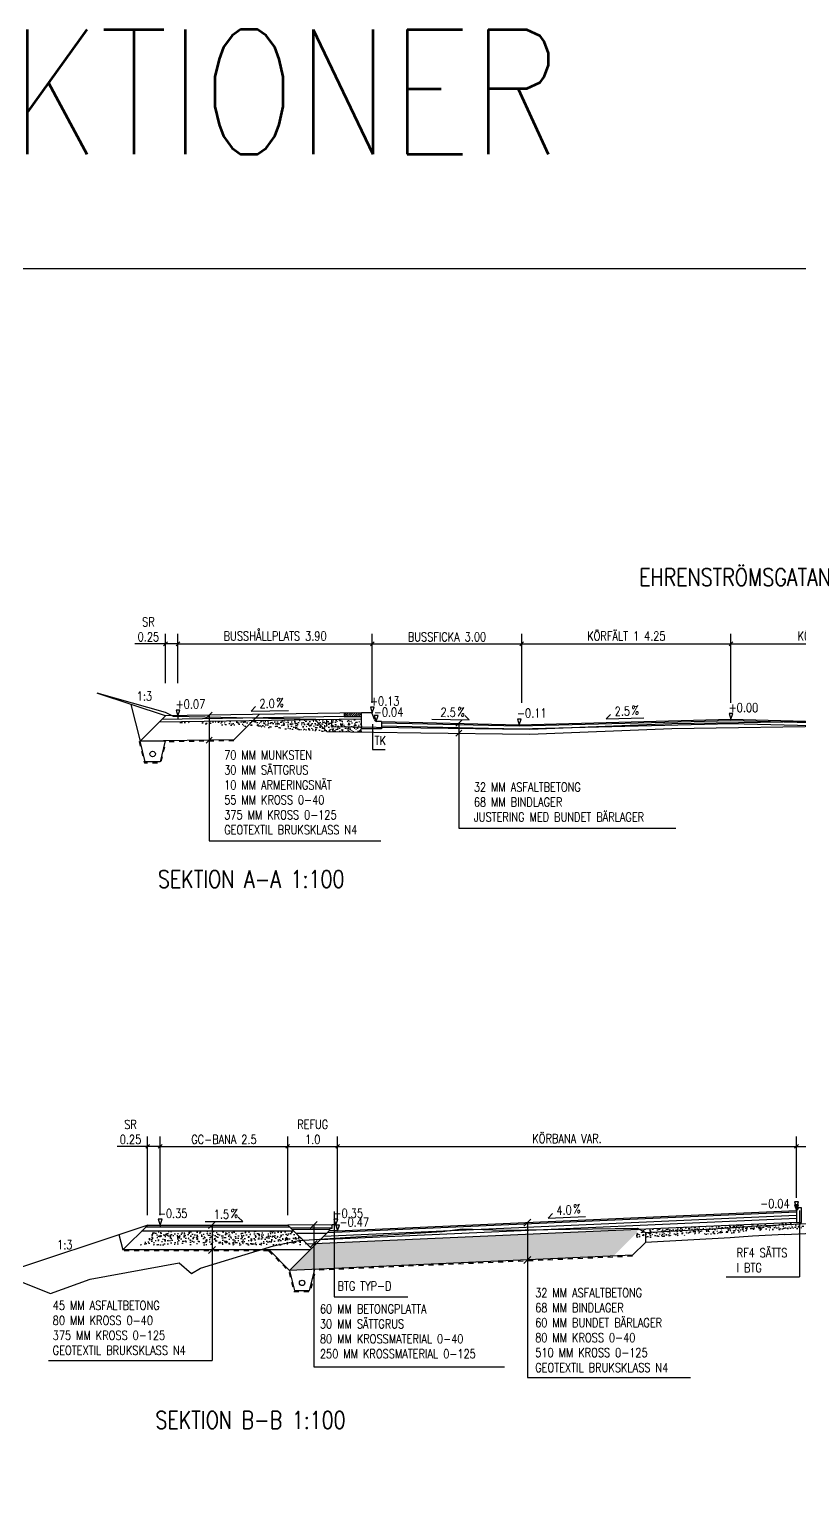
# Model space of a CAD drawing. Header units: metres. Extents: x 148130 to 148867, y 6395392 to 6395652.
# Drawn here: x 148728.9 to 148744.36, y 6395427.56 to 6395457.15 of the extents above; entities that cross this region are included whole.
import ezdxf
from ezdxf.enums import TextEntityAlignment as Align

# ---------------------------------------------------------------- set-up
doc = ezdxf.new("R2010")
doc.units = ezdxf.units.M
doc.linetypes.add('DASHED', pattern=[0.75, 0.5, -0.25])
for name, color, linetype in [('0_M-DETALJ', 3, 'Continuous'), ('DETALJ', 3, 'Continuous'), ('M-DETALJ', 3, 'Continuous'), ('M-FÖRKLARINGAR', 3, 'Continuous'), ('M-GEOTEXTIL', 1, 'DASHED'), ('M-MÅTTSÄTTNING', 1, 'Continuous'), ('M-TEXT', 1, 'Continuous')]:
    doc.layers.add(name, color=color, linetype=linetype)
doc.layers.add('M-RUTA-50', color=7, linetype='Continuous', plot=False)
doc.layers.add('M-RUTA-500', color=7, linetype='Continuous', plot=False)
doc.styles.add('SIMPLEX8', font='simplex.shx', dxfattribs={"width": 0.8})
doc.dimstyles.new('M-200', dxfattribs={"dimtxt": 0.5, "dimasz": 0.3, "dimexe": 0.2, "dimexo": 0.2, "dimgap": 0.2, "dimtad": 1, "dimzin": 0, "dimdsep": 46, "dimtxsty": 'SIMPLEX8', "dimblk1": 'OBLIQUE', "dimblk2": 'OBLIQUE', "dimsah": 1, "dimcen": 0.18, "dimclrd": 256, "dimclre": 256, "dimclrt": 256, "dimadec": 0, "dimazin": 0, "dimtfac": 1, "dimtofl": 0, "dimtmove": 0, "dimatfit": 3, "dimldrblk": 'OBLIQUE', "dimfxl": 1, "dimtolj": 1, "dimtzin": 0, "dimarcsym": 0})
pattern_1 = [(50, (809.82584, -64.3392), (0.182184668996, -0.015939085539), [0.01905, -0.20955]), (355, (809.82584, -64.3392), (-0.035243421425, 0.191056845239), [0.01524, -0.16764058417]), (100.4514447, (809.84102, -64.34053), (0.1469412470904, 0.175117751912), [0.0161900088, -0.1780902446]), (46.1842, (809.82584, -64.2884), (0.271079040892, -0.042042327933), [0.028575, -0.314325]), (96.63555761, (809.84843, -64.2919), (0.237404134052, 0.247426124598), [0.02428502314, -0.26713560816]), (351.18415117, (809.82584, -64.2884), (0.237404134065, 0.247426124586), [0.02285996707, -0.25145973192]), (21, (809.85124, -64.3011), (0.151614391269, -0.102265198187), [0.01905, -0.20955]), (326, (809.85124, -64.3011), (0.0618020283476, 0.1841879661223), [0.01524, -0.16764]), (71.451445, (809.86387, -64.30962), (0.2134164192787, 0.081922768886), [0.0161900088, -0.1780899376]), (37.5, (809.82584, -64.3392), (0.0030886032506, 0.08455503887315), [0, -0.165608, 0, -0.17018, 0, -0.168275]), (7.5, (809.82584, -64.3392), (0.0668196625103, 0.1001805748181), [0, -0.097028, 0, -0.161798, 0, -0.064135]), (327.5, (809.7692, -64.3392), (0.1355905951669, -0.0057287439927), [0, -0.0635, 0, -0.19812, 0, -0.26289]), (317.5, (809.7438, -64.3392), (0.148129181386, 0.0254264910333), [0, -0.08255, 0, -0.131572, 0, -0.18669])]

# ---------------------------------------------------------------- blocks, each defined once
blk = doc.blocks.new('_OBLIQUE')
at = {"color": 0, "linetype": 'ByBlock'}
blk.add_line((-0.5, -0.5), (0.5, 0.5), dxfattribs=at)
blk = doc.blocks.new('*D82')
at = {"layer": 'Defpoints', "color": 0, "transparency": 16777216}
for p in [(148742.98, 6395444.824), (148738.779, 6395443.442), (148742.98, 6395443.442)]:
    blk.add_point(p, dxfattribs=at)
at = {"layer": 'M-TEXT', "lineweight": -2, "transparency": 16777216}
for p, q in [((148738.779, 6395443.642), (148738.779, 6395445.024)), ((148738.779, 6395444.824), (148742.98, 6395444.824)), ((148742.98, 6395443.642), (148742.98, 6395445.024))]:
    blk.add_line(p, q, dxfattribs=at)
at = {"layer": 'M-TEXT', "lineweight": -2, "transparency": 16777216, "xscale": 0.075, "yscale": 0.075, "zscale": 0.075, "rotation": 180}
blk.add_blockref('_OBLIQUE', (148738.779, 6395444.824), dxfattribs=at)
at = {"layer": 'M-TEXT', "lineweight": -2, "transparency": 16777216, "xscale": 0.075, "yscale": 0.075, "zscale": 0.075}
blk.add_blockref('_OBLIQUE', (148742.98, 6395444.824), dxfattribs=at)
at = {"layer": 'M-TEXT', "transparency": 16777216, "insert": (148740.88, 6395444.981), "char_height": 0.18, "attachment_point": 5, "style": 'SIMPLEX8'}
blk.add_mtext('\\A1;KÖRFÄLT 1 4.25', dxfattribs=at)
blk = doc.blocks.new('*D83')
at = {"layer": 'Defpoints', "color": 0, "transparency": 16777216}
for p in [(148735.779, 6395444.824), (148731.879, 6395443.835), (148735.779, 6395443.442)]:
    blk.add_point(p, dxfattribs=at)
at = {"layer": 'M-TEXT', "lineweight": -2, "transparency": 16777216}
for p, q in [((148731.879, 6395444.035), (148731.879, 6395445.024)), ((148731.879, 6395444.824), (148735.779, 6395444.824)), ((148735.779, 6395443.642), (148735.779, 6395445.024))]:
    blk.add_line(p, q, dxfattribs=at)
at = {"layer": 'M-TEXT', "lineweight": -2, "transparency": 16777216, "xscale": 0.075, "yscale": 0.075, "zscale": 0.075, "rotation": 180}
blk.add_blockref('_OBLIQUE', (148731.879, 6395444.824), dxfattribs=at)
at = {"layer": 'M-TEXT', "lineweight": -2, "transparency": 16777216, "xscale": 0.075, "yscale": 0.075, "zscale": 0.075}
blk.add_blockref('_OBLIQUE', (148735.779, 6395444.824), dxfattribs=at)
at = {"layer": 'M-TEXT', "transparency": 16777216, "insert": (148733.829, 6395444.981), "char_height": 0.18, "attachment_point": 5, "style": 'SIMPLEX8'}
blk.add_mtext('\\A1;BUSSHÅLLPLATS 3.90', dxfattribs=at)
blk = doc.blocks.new('*D87')
at = {"layer": 'Defpoints', "color": 0, "transparency": 16777216}
for p in [(148738.779, 6395444.824), (148735.779, 6395443.442), (148738.779, 6395443.442)]:
    blk.add_point(p, dxfattribs=at)
at = {"layer": 'M-TEXT', "lineweight": -2, "transparency": 16777216}
for p, q in [((148735.779, 6395443.642), (148735.779, 6395445.024)), ((148735.779, 6395444.824), (148738.779, 6395444.824)), ((148738.779, 6395443.642), (148738.779, 6395445.024))]:
    blk.add_line(p, q, dxfattribs=at)
at = {"layer": 'M-TEXT', "lineweight": -2, "transparency": 16777216, "xscale": 0.075, "yscale": 0.075, "zscale": 0.075, "rotation": 180}
blk.add_blockref('_OBLIQUE', (148735.779, 6395444.824), dxfattribs=at)
at = {"layer": 'M-TEXT', "lineweight": -2, "transparency": 16777216, "xscale": 0.075, "yscale": 0.075, "zscale": 0.075}
blk.add_blockref('_OBLIQUE', (148738.779, 6395444.824), dxfattribs=at)
at = {"layer": 'M-TEXT', "transparency": 16777216, "insert": (148737.279, 6395444.964), "char_height": 0.18, "attachment_point": 5, "style": 'SIMPLEX8'}
blk.add_mtext('\\A1;BUSSFICKA 3.00', dxfattribs=at)
blk = doc.blocks.new('TK-S')
at = {"layer": '0_M-DETALJ', "color": 0}
for p, q in [((0.159, -0.398), (0.159, -0.078)), ((0.359, -0.078), (0.159, -0.078)), ((0.415, -0.213), (0.373, -0.088)), ((0.559, -0.248), (0.462, -0.248)), ((0.559, -0.248), (0.559, -0.397)), ((0.374, -0.398), (0.159, -0.398)), ((0.559, -0.397), (0.374, -0.397))]:
    blk.add_line(p, q, dxfattribs=at)
for centre, radius, start, end in [((0.359, -0.093), 0.015, 18.4349, 90), ((0.462, -0.198), 0.05, 198.4349, 270)]:
    blk.add_arc(centre, radius, start, end, dxfattribs=at)
blk = doc.blocks.new('*D88')
at = {"layer": 'Defpoints', "color": 0, "transparency": 16777216}
for p in [(148744.295, 6395434.74), (148744.295, 6395433.511), (148735.083, 6395433.071)]:
    blk.add_point(p, dxfattribs=at)
at = {"layer": 'M-TEXT', "lineweight": -2, "transparency": 16777216}
for p, q in [((148735.083, 6395433.271), (148735.083, 6395434.94)), ((148735.083, 6395434.74), (148744.295, 6395434.74)), ((148744.295, 6395433.711), (148744.295, 6395434.94))]:
    blk.add_line(p, q, dxfattribs=at)
at = {"layer": 'M-TEXT', "lineweight": -2, "transparency": 16777216, "xscale": 0.075, "yscale": 0.075, "zscale": 0.075, "rotation": 180}
blk.add_blockref('_OBLIQUE', (148735.083, 6395434.74), dxfattribs=at)
at = {"layer": 'M-TEXT', "lineweight": -2, "transparency": 16777216, "xscale": 0.075, "yscale": 0.075, "zscale": 0.075}
blk.add_blockref('_OBLIQUE', (148744.295, 6395434.74), dxfattribs=at)
at = {"layer": 'M-TEXT', "transparency": 16777216, "insert": (148739.689, 6395434.897), "char_height": 0.18, "attachment_point": 5, "style": 'SIMPLEX8'}
blk.add_mtext('\\A1;KÖRBANA VAR.', dxfattribs=at)
blk = doc.blocks.new('*D91')
at = {"layer": 'Defpoints', "color": 0, "transparency": 16777216}
for p in [(148747.978, 6395434.74), (148747.978, 6395433.835), (148744.295, 6395433.511)]:
    blk.add_point(p, dxfattribs=at)
at = {"layer": 'M-TEXT', "lineweight": -2, "transparency": 16777216}
for p, q in [((148744.295, 6395433.711), (148744.295, 6395434.94)), ((148744.295, 6395434.74), (148747.978, 6395434.74)), ((148747.978, 6395434.035), (148747.978, 6395434.94))]:
    blk.add_line(p, q, dxfattribs=at)
at = {"layer": 'M-TEXT', "lineweight": -2, "transparency": 16777216, "xscale": 0.075, "yscale": 0.075, "zscale": 0.075, "rotation": 180}
blk.add_blockref('_OBLIQUE', (148744.295, 6395434.74), dxfattribs=at)
at = {"layer": 'M-TEXT', "lineweight": -2, "transparency": 16777216, "xscale": 0.075, "yscale": 0.075, "zscale": 0.075}
blk.add_blockref('_OBLIQUE', (148747.978, 6395434.74), dxfattribs=at)
at = {"layer": 'M-TEXT', "transparency": 16777216, "insert": (148746.136, 6395434.88), "char_height": 0.18, "attachment_point": 5, "style": 'SIMPLEX8'}
blk.add_mtext('\\A1;STOR GATSTEN 4.00', dxfattribs=at)
blk = doc.blocks.new('*D94')
at = {"layer": 'Defpoints', "color": 0, "transparency": 16777216}
for p in [(148734.083, 6395434.74), (148731.521, 6395433.162), (148734.083, 6395433.163)]:
    blk.add_point(p, dxfattribs=at)
at = {"layer": 'M-TEXT', "lineweight": -2, "transparency": 16777216}
for p, q in [((148731.521, 6395433.362), (148731.521, 6395434.94)), ((148731.521, 6395434.74), (148734.083, 6395434.74)), ((148734.083, 6395433.363), (148734.083, 6395434.94))]:
    blk.add_line(p, q, dxfattribs=at)
at = {"layer": 'M-TEXT', "lineweight": -2, "transparency": 16777216, "xscale": 0.075, "yscale": 0.075, "zscale": 0.075, "rotation": 180}
blk.add_blockref('_OBLIQUE', (148731.521, 6395434.74), dxfattribs=at)
at = {"layer": 'M-TEXT', "lineweight": -2, "transparency": 16777216, "xscale": 0.075, "yscale": 0.075, "zscale": 0.075}
blk.add_blockref('_OBLIQUE', (148734.083, 6395434.74), dxfattribs=at)
at = {"layer": 'M-TEXT', "transparency": 16777216, "insert": (148732.802, 6395434.88), "char_height": 0.18, "attachment_point": 5, "style": 'SIMPLEX8'}
blk.add_mtext('\\A1;GC-BANA 2.5', dxfattribs=at)
blk = doc.blocks.new('KS-B')
at = {"layer": 'DETALJ', "color": 0}
for p, q in [((-20.181, 14.734), (-20.153, 14.815)), ((-20.144, 14.822), (-20.076, 14.822)), ((-20.066, 14.812), (-20.066, 14.752)), ((-20.181, 14.702), (-20.181, 14.731)), ((-20.181, 14.702), (-20.011, 14.702)), ((-20.066, 14.752), (-20.018, 14.736)), ((-20.011, 14.727), (-20.011, 14.702))]:
    blk.add_line(p, q, dxfattribs=at)
for centre, start, end in [((-20.144, 14.812), 90, 161.5651), ((-20.076, 14.812), 0, 90), ((-20.171, 14.731), 161.5651, 180), ((-20.021, 14.727), 360, 71.5651)]:
    blk.add_arc(centre, 0.01, start, end, dxfattribs=at)
blk = doc.blocks.new('*D96')
at = {"layer": 'Defpoints', "color": 0, "transparency": 16777216}
for p in [(148747.23, 6395444.824), (148742.98, 6395443.442), (148747.23, 6395443.442)]:
    blk.add_point(p, dxfattribs=at)
at = {"layer": 'M-TEXT', "lineweight": -2, "transparency": 16777216}
for p, q in [((148742.98, 6395443.642), (148742.98, 6395445.024)), ((148742.98, 6395444.824), (148747.23, 6395444.824)), ((148747.23, 6395443.642), (148747.23, 6395445.024))]:
    blk.add_line(p, q, dxfattribs=at)
at = {"layer": 'M-TEXT', "lineweight": -2, "transparency": 16777216, "xscale": 0.075, "yscale": 0.075, "zscale": 0.075, "rotation": 180}
blk.add_blockref('_OBLIQUE', (148742.98, 6395444.824), dxfattribs=at)
at = {"layer": 'M-TEXT', "lineweight": -2, "transparency": 16777216, "xscale": 0.075, "yscale": 0.075, "zscale": 0.075}
blk.add_blockref('_OBLIQUE', (148747.23, 6395444.824), dxfattribs=at)
at = {"layer": 'M-TEXT', "transparency": 16777216, "insert": (148745.105, 6395444.981), "char_height": 0.18, "attachment_point": 5, "style": 'SIMPLEX8'}
blk.add_mtext('\\A1;KÖRFÄLT 2 4.25', dxfattribs=at)
blk = doc.blocks.new('*U18')
at = {"layer": 'M-DETALJ', "color": 1}
for q in [(-0.199, 0.11), (0.261, 0.05)]:
    blk.add_line((-0.261, 0.05), q, dxfattribs=at)
at = {"layer": 'M-DETALJ', "color": 1, "style": 'SIMPLEX8', "width": 0.8}
blk.add_text('%', height=0.125, dxfattribs=at).set_placement((0.094, 0.098))
blk.add_attdef('LUT', text='', height=0.125, dxfattribs=at).set_placement((-0.035, 0.05), align=Align.BOTTOM_CENTER)
blk = doc.blocks.new('*U19')
at = {"layer": 'M-DETALJ', "color": 1}
for p, q in [((-0.261, 0.05), (0.261, 0.05)), ((0.261, 0.05), (0.199, 0.11))]:
    blk.add_line(p, q, dxfattribs=at)
at = {"layer": 'M-DETALJ', "color": 1, "style": 'SIMPLEX8', "width": 0.8}
blk.add_text('%', height=0.125, dxfattribs=at).set_placement((0.094, 0.098))
blk.add_attdef('LUT', text='', height=0.125, dxfattribs=at).set_placement((-0.035, 0.05), align=Align.BOTTOM_CENTER)
blk = doc.blocks.new('*D97')
at = {"layer": 'Defpoints', "color": 0, "transparency": 16777216}
for p in [(148735.083, 6395434.741), (148734.083, 6395433.163), (148735.083, 6395433.044)]:
    blk.add_point(p, dxfattribs=at)
at = {"layer": 'M-TEXT', "lineweight": -2, "transparency": 16777216}
for p, q in [((148734.083, 6395433.363), (148734.083, 6395434.941)), ((148734.083, 6395434.741), (148735.083, 6395434.741)), ((148735.083, 6395433.244), (148735.083, 6395434.941))]:
    blk.add_line(p, q, dxfattribs=at)
at = {"layer": 'M-TEXT', "lineweight": -2, "transparency": 16777216, "xscale": 0.075, "yscale": 0.075, "zscale": 0.075, "rotation": 180}
blk.add_blockref('_OBLIQUE', (148734.083, 6395434.741), dxfattribs=at)
at = {"layer": 'M-TEXT', "lineweight": -2, "transparency": 16777216, "xscale": 0.075, "yscale": 0.075, "zscale": 0.075}
blk.add_blockref('_OBLIQUE', (148735.083, 6395434.741), dxfattribs=at)
at = {"layer": 'M-TEXT', "transparency": 16777216, "insert": (148734.583, 6395435.031), "char_height": 0.18, "attachment_point": 5, "style": 'SIMPLEX8'}
blk.add_mtext('\\A1;REFUG\\P1.0', dxfattribs=at)
blk = doc.blocks.new('*D101')
at = {"layer": 'Defpoints', "color": 0, "transparency": 16777216}
for p in [(148731.629, 6395444.824), (148731.629, 6395443.836), (148731.879, 6395443.835)]:
    blk.add_point(p, dxfattribs=at)
at = {"layer": 'M-TEXT', "lineweight": -2, "transparency": 16777216}
for p, q in [((148731.629, 6395444.824), (148731.016, 6395444.824)), ((148731.629, 6395444.036), (148731.629, 6395445.024)), ((148731.879, 6395444.824), (148731.629, 6395444.824)), ((148731.879, 6395444.035), (148731.879, 6395445.024))]:
    blk.add_line(p, q, dxfattribs=at)
at = {"layer": 'M-TEXT', "lineweight": -2, "transparency": 16777216, "xscale": 0.075, "yscale": 0.075, "zscale": 0.075, "rotation": 180}
blk.add_blockref('_OBLIQUE', (148731.629, 6395444.824), dxfattribs=at)
at = {"layer": 'M-TEXT', "lineweight": -2, "transparency": 16777216, "xscale": 0.075, "yscale": 0.075, "zscale": 0.075}
blk.add_blockref('_OBLIQUE', (148731.879, 6395444.824), dxfattribs=at)
at = {"layer": 'M-TEXT', "transparency": 16777216, "insert": (148731.285, 6395445.114), "char_height": 0.18, "attachment_point": 5, "style": 'SIMPLEX8'}
blk.add_mtext('\\A1;SR\\P0.25', dxfattribs=at)
blk = doc.blocks.new('*D120')
at = {"layer": 'Defpoints', "color": 0, "transparency": 16777216}
for p in [(148731.27, 6395434.74), (148731.27, 6395433.162), (148731.521, 6395433.162)]:
    blk.add_point(p, dxfattribs=at)
at = {"layer": 'M-TEXT', "lineweight": -2, "transparency": 16777216}
for p, q in [((148731.27, 6395434.74), (148730.657, 6395434.74)), ((148731.27, 6395433.362), (148731.27, 6395434.94)), ((148731.521, 6395434.74), (148731.27, 6395434.74)), ((148731.521, 6395433.362), (148731.521, 6395434.94))]:
    blk.add_line(p, q, dxfattribs=at)
at = {"layer": 'M-TEXT', "lineweight": -2, "transparency": 16777216, "xscale": 0.075, "yscale": 0.075, "zscale": 0.075, "rotation": 180}
blk.add_blockref('_OBLIQUE', (148731.27, 6395434.74), dxfattribs=at)
at = {"layer": 'M-TEXT', "lineweight": -2, "transparency": 16777216, "xscale": 0.075, "yscale": 0.075, "zscale": 0.075}
blk.add_blockref('_OBLIQUE', (148731.521, 6395434.74), dxfattribs=at)
at = {"layer": 'M-TEXT', "transparency": 16777216, "insert": (148730.926, 6395435.03), "char_height": 0.18, "attachment_point": 5, "style": 'SIMPLEX8'}
blk.add_mtext('\\A1;SR\\P0.25', dxfattribs=at)

msp = doc.modelspace()

# ---------------------------------------------------------------- hatches: boundary and pattern name
at = {"layer": 'M-DETALJ'}
h = msp.add_hatch(dxfattribs=at)
h.set_pattern_fill('AR-CONC', color=13, scale=0.001)
h.set_pattern_definition([(50, (804.37255, -62.53991), (0.182184668996, -0.015939085539), [0.01905, -0.20955]), (355, (804.37255, -62.5399), (-0.035243421425, 0.191056845239), [0.01524, -0.16764058417]), (100.4514447, (804.38773, -62.54124), (0.1469412470904, 0.175117751912), [0.0161900088, -0.1780902446]), (46.1842, (804.37255, -62.4891), (0.271079040892, -0.042042327933), [0.028575, -0.314325]), (96.63555761, (804.39514, -62.4926), (0.237404134052, 0.247426124598), [0.02428502314, -0.26713560816]), (351.18415117, (804.37255, -62.4891), (0.237404134065, 0.247426124586), [0.02285996707, -0.25145973192]), (21, (804.39795, -62.50181), (0.151614391269, -0.102265198187), [0.01905, -0.20955]), (326, (804.39795, -62.5018), (0.0618020283476, 0.1841879661223), [0.01524, -0.16764]), (71.451445, (804.41059, -62.51033), (0.2134164192787, 0.081922768886), [0.0161900088, -0.1780899376]), (37.5, (804.37255, -62.53991), (0.0030886032506, 0.08455503887315), [0, -0.165608, 0, -0.17018, 0, -0.168275]), (7.5, (804.37255, -62.53991), (0.0668196625103, 0.1001805748181), [0, -0.097028, 0, -0.161798, 0, -0.064135]), (327.5, (804.31591, -62.53991), (0.1355905951669, -0.0057287439927), [0, -0.0635, 0, -0.19812, 0, -0.26289]), (317.5, (804.29051, -62.53991), (0.148129181386, 0.0254264910333), [0, -0.08255, 0, -0.131572, 0, -0.18669])])
h.paths.add_polyline_path([(148731.752, 6395443.255), (148735.565, 6395443.315), (148735.565, 6395443.157), (148735.565, 6395443.057), (148734.867, 6395443.068)])
h = msp.add_hatch(dxfattribs=at)
h.set_pattern_fill('ANSI31', color=13, scale=0.01)
h.set_pattern_definition([(45, (804.372552, -62.539908), (-0.02245064030267, 0.02245064030267), [])])
h.paths.add_polyline_path([(148735.565, 6395443.44), (148735.215, 6395443.434), (148735.215, 6395443.364), (148735.565, 6395443.364)])
h = msp.add_hatch(dxfattribs=at)
h.set_pattern_fill('AR-CONC', color=13, scale=0.001)
h.set_pattern_definition([(50, (148744.33532, 6395433.51121), (0.1821847, -0.0159391), [0.01905, -0.20955]), (355, (148744.33532, 6395433.51121), (-0.0352434, 0.1910568), [0.01524, -0.1676406]), (100.4514, (148744.3505, 6395433.50988), (0.1469412, 0.1751178), [0.01619, -0.1780902]), (46.1842, (148744.33532, 6395433.56201), (0.271079, -0.0420423), [0.028575, -0.314325]), (96.6356, (148744.3579, 6395433.5585), (0.237404, 0.247426), [0.024285, -0.2671356]), (351.1842, (148744.33532, 6395433.562), (0.237404, 0.247426), [0.02286, -0.25146]), (21, (148744.36072, 6395433.54931), (0.1516144, -0.1022652), [0.01905, -0.20955]), (326, (148744.36072, 6395433.54931), (0.061802, 0.184188), [0.01524, -0.16764]), (71.4514, (148744.37336, 6395433.54079), (0.2134164, 0.0819228), [0.01619, -0.17809]), (37.5, (148744.33532, 6395433.51121), (0.0030886, 0.08455504), [0, -0.165608, 0, -0.17018, 0, -0.168275]), (7.5, (148744.33532, 6395433.51121), (0.06681966, 0.1001806), [0, -0.097028, 0, -0.161798, 0, -0.064135]), (327.5, (148744.27868, 6395433.51121), (0.1355906, -0.00572874), [0, -0.0635, 0, -0.19812, 0, -0.26289]), (317.5, (148744.25328, 6395433.51121), (0.1481292, 0.0254265), [0, -0.08255, 0, -0.131572, 0, -0.18669])])
h.paths.add_polyline_path([(148732.022, 6395433.037), (148731.396, 6395433.037), (148731.12, 6395432.762), (148732.022, 6395432.762)])
h.paths.add_polyline_path([(148734.207, 6395433.039), (148732.022, 6395433.037), (148732.022, 6395432.762), (148733.889, 6395432.763), (148734.141, 6395432.821), (148734.303, 6395432.849), (148734.391, 6395432.855)])
h.paths.add_polyline_path([(148734.391, 6395432.855), (148734.303, 6395432.849), (148734.141, 6395432.821), (148733.889, 6395432.763), (148734.482, 6395432.764)])
h = msp.add_hatch(dxfattribs=at)
h.set_pattern_fill('AR-CONC', color=13, scale=0.001)
h.set_pattern_definition(pattern_1)
h.paths.add_polyline_path([(148740.617, 6395432.538), (148741.092, 6395433.013), (148741.092, 6395433.045), (148741.147, 6395433.063), (148741.147, 6395433.072), (148734.653, 6395432.785), (148734.119, 6395432.251)])
h = msp.add_hatch(dxfattribs=at)
h.set_pattern_fill('AR-CONC', color=13, scale=0.001)
h.set_pattern_definition(pattern_1)
h.paths.add_polyline_path([(148743.409, 6395433.042), (148744.512, 6395433.095), (148744.395, 6395433.212), (148744.295, 6395433.211), (148741.151, 6395433.072), (148740.976, 6395432.897), (148742.961, 6395433.005)])

# ---------------------------------------------------------------- linework, layer by layer
msp.add_line((148731.879, 6395443.382), (148731.879, 6395443.382))
at = {"layer": 'M-DETALJ', "color": 4, "linetype": 'Continuous', "lineweight": -3}
for p, q in [((148730.253, 6395443.839), (148731.624, 6395443.451)), ((148731.624, 6395443.451), (148731.779, 6395443.371)), ((148731.779, 6395443.371), (148734.967, 6395443.309)), ((148734.867, 6395443.166), (148734.867, 6395443.309)), ((148734.967, 6395443.166), (148734.967, 6395443.309))]:
    msp.add_line(p, q, dxfattribs=at)
at = {"layer": 'M-DETALJ'}
for p, q in [((148731.625, 6395443.378), (148730.269, 6395443.83)), ((148731.271, 6395433.162), (148727.485, 6395431.9)), ((148734.978, 6395433.164), (148734.083, 6395433.163))]:
    msp.add_line(p, q, dxfattribs=at)
at = {"layer": 'M-DETALJ', "color": 1}
for p, q in [((148730.932, 6395443.609), (148731.117, 6395442.87)), ((148735.565, 6395443.315), (148731.498, 6395443.251)), ((148735.215, 6395443.364), (148731.554, 6395443.307)), ((148731.879, 6395443.382), (148731.879, 6395443.312)), ((148732.447, 6395443.332), (148732.566, 6395443.451)), ((148733.509, 6395443.408), (148733.001, 6395442.9)), ((148735.215, 6395443.434), (148735.215, 6395443.364)), ((148735.215, 6395443.364), (148735.565, 6395443.364)), ((148737.459, 6395443.171), (148737.578, 6395443.29)), ((148735.565, 6395443.12), (148735.503, 6395443.058)), ((148737.459, 6395442.97), (148737.578, 6395443.089)), ((148733.001, 6395442.9), (148731.117, 6395442.87)), ((148732.447, 6395442.832), (148732.566, 6395442.951)), ((148732.492, 6395433.094), (148732.633, 6395433.235)), ((148734.533, 6395433.093), (148734.675, 6395433.234)), ((148744.295, 6395433.291), (148734.737, 6395432.868)), ((148744.295, 6395433.351), (148734.8, 6395432.931)), ((148744.295, 6395433.419), (148734.871, 6395433.003)), ((148738.824, 6395433.142), (148738.965, 6395433.283)), ((148744.353, 6395433.456), (148744.353, 6395432.124)), ((148730.693, 6395432.97), (148730.77, 6395432.662)), ((148731.271, 6395433.162), (148730.77, 6395432.662)), ((148734.207, 6395433.039), (148731.145, 6395433.037)), ((148734.128, 6395433.118), (148731.225, 6395433.117)), ((148731.521, 6395433.162), (148731.521, 6395433.117)), ((148732.562, 6395433.163), (148732.562, 6395430.442)), ((148734.083, 6395433.163), (148734.557, 6395432.689)), ((148734.913, 6395433.044), (148734.119, 6395432.251)), ((148734.968, 6395433.104), (148734.143, 6395433.103)), ((148734.913, 6395433.074), (148734.172, 6395433.074)), ((148734.862, 6395432.994), (148734.252, 6395432.994)), ((148744.295, 6395433.211), (148734.469, 6395432.777)), ((148734.604, 6395433.164), (148734.604, 6395430.32)), ((148741.262, 6395433.013), (148741.262, 6395432.813)), ((148734.532, 6395432.664), (148730.77, 6395432.662)), ((148732.492, 6395432.594), (148732.633, 6395432.735)), ((148734.119, 6395432.251), (148733.707, 6395432.663)), ((148734.533, 6395432.712), (148734.675, 6395432.853)), ((148741.262, 6395432.813), (148741.004, 6395432.555)), ((148741.004, 6395432.555), (148734.119, 6395432.251)), ((148738.824, 6395432.391), (148738.965, 6395432.532)), ((148742.886, 6395432.124), (148744.353, 6395432.124)), ((148729.279, 6395430.442), (148732.562, 6395430.442)), ((148734.604, 6395430.32), (148738.432, 6395430.32))]:
    msp.add_line(p, q, dxfattribs=at)
at = {"layer": 'M-DETALJ', "color": 1, "flags": 128}
for points in [[(148731.625, 6395443.378), (148731.117, 6395442.87)], [(148732.507, 6395443.392), (148732.507, 6395440.87), (148735.95, 6395440.87)], [(148734.634, 6395443.3), (148734.867, 6395443.068), (148736.752, 6395443.039), (148738.943, 6395443.013), (148741.793, 6395443.124), (148745.361, 6395443.179), (148748.825, 6395443.185), (148748.95, 6395443.188)], [(148749.026, 6395443.214), (148747.23, 6395443.17), (148742.98, 6395443.28), (148738.73, 6395443.17), (148735.964, 6395443.235)], [(148735.781, 6395443.212), (148735.781, 6395442.704), (148736.035, 6395442.704)], [(148744.85, 6395443.171), (148742.98, 6395443.22), (148738.73, 6395443.11), (148735.963, 6395443.175)], [(148737.519, 6395443.23), (148737.519, 6395441.126), (148741.876, 6395441.126)], [(148744.056, 6395432.973), (148747.021, 6395433.116), (148748.569, 6395433.192), (148748.706, 6395433.193), (148748.931, 6395433.203), (148751.458, 6395433.292), (148753.942, 6395433.379), (148755.506, 6395433.421), (148755.605, 6395433.428), (148759.085, 6395433.522)], [(148744.295, 6395433.211), (148744.395, 6395433.212), (148744.395, 6395433.511), (148744.335, 6395433.511), (148744.295, 6395433.451), (148744.295, 6395433.212)], [(148735.016, 6395433.432), (148735.016, 6395431.719), (148736.492, 6395431.719)], [(148738.894, 6395433.212), (148738.894, 6395430.1), (148742.169, 6395430.1)], [(148744.056, 6395432.973), (148743.415, 6395432.942), (148742.967, 6395432.906), (148741.262, 6395432.813)], [(148734.119, 6395432.251), (148734.22, 6395431.846), (148734.52, 6395431.846), (148734.627, 6395432.273)]]:
    msp.add_lwpolyline(points, dxfattribs=at)
at = {"layer": 'M-DETALJ', "flags": 128}
for points in [[(148735.565, 6395443.44), (148731.625, 6395443.378)], [(148735.965, 6395443.267), (148738.73, 6395443.202), (148742.98, 6395443.312), (148747.23, 6395443.202), (148749.025, 6395443.246)], [(148735.083, 6395433.044), (148744.295, 6395433.451)], [(148731.27, 6395433.162), (148734.083, 6395433.163)]]:
    msp.add_lwpolyline(points, dxfattribs=at)
at = {"layer": 'M-DETALJ', "color": 4, "linetype": 'Continuous', "lineweight": -3, "flags": 128}
msp.add_lwpolyline([(148734.967, 6395443.166), (148736.754, 6395443.139), (148738.941, 6395443.113), (148741.79, 6395443.224), (148745.36, 6395443.279), (148748.824, 6395443.285), (148748.948, 6395443.288)], dxfattribs=at)
at = {"layer": 'M-DETALJ', "color": 1, "flags": 128}
msp.add_lwpolyline([(148731.624, 6395442.878), (148731.52, 6395442.46), (148731.22, 6395442.46), (148731.117, 6395442.87)], close=True, dxfattribs=at)
at = {"layer": 'M-DETALJ', "color": 4, "flags": 128}
msp.add_lwpolyline([(148728.734, 6395432.023), (148729.317, 6395431.79), (148730.118, 6395432.079), (148731.901, 6395432.405), (148732.153, 6395432.189), (148732.334, 6395432.296), (148733.798, 6395432.742), (148734.141, 6395432.821), (148734.303, 6395432.849), (148735.236, 6395432.914), (148737.181, 6395433.035), (148737.593, 6395433.088), (148738.397, 6395433.059), (148741.106, 6395433.099), (148741.196, 6395433.049), (148741.262, 6395433.013), (148742.954, 6395433.105), (148743.402, 6395433.141), (148747.012, 6395433.316)], dxfattribs=at)
at = {"layer": 'M-DETALJ', "color": 1}
for centre in [(148731.37, 6395442.615), (148734.37, 6395432.001)]:
    msp.add_circle(centre, 0.055, dxfattribs=at)
at = {"layer": 'M-GEOTEXTIL', "ltscale": 0.1}
for p, q in [((148731.122, 6395442.85), (148731.117, 6395442.85)), ((148733.001, 6395442.88), (148731.64, 6395442.858)), ((148733.698, 6395432.643), (148730.77, 6395432.642)), ((148741.005, 6395432.535), (148734.643, 6395432.254))]:
    msp.add_line(p, q, dxfattribs=at)
at = {"layer": 'M-GEOTEXTIL', "ltscale": 0.1, "flags": 128}
for points in [[(148731.098, 6395442.865), (148731.204, 6395442.44), (148731.535, 6395442.44), (148731.64, 6395442.858)], [(148733.698, 6395432.643), (148734.1, 6395432.246), (148734.205, 6395431.826), (148734.536, 6395431.826), (148734.643, 6395432.254)]]:
    msp.add_lwpolyline(points, dxfattribs=at)
at = {"layer": 'M-MÅTTSÄTTNING'}
for points in [[(148731.919, 6395443.496), (148731.842, 6395443.496), (148731.879, 6395443.382)], [(148735.819, 6395443.556), (148735.742, 6395443.556), (148735.779, 6395443.442)], [(148735.895, 6395443.386), (148735.818, 6395443.386), (148735.855, 6395443.272)], [(148738.77, 6395443.316), (148738.693, 6395443.316), (148738.73, 6395443.202)], [(148743.02, 6395443.426), (148742.943, 6395443.426), (148742.98, 6395443.312)], [(148744.335, 6395433.626), (148744.257, 6395433.626), (148744.295, 6395433.511)], [(148744.335, 6395433.566), (148744.257, 6395433.566), (148744.295, 6395433.451)], [(148731.561, 6395433.277), (148731.483, 6395433.277), (148731.521, 6395433.162)], [(148735.085, 6395433.278), (148735.008, 6395433.278), (148735.045, 6395433.164)], [(148735.123, 6395433.158), (148735.045, 6395433.158), (148735.083, 6395433.044)]]:
    msp.add_lwpolyline(points, close=True, dxfattribs=at)
at = {"layer": 'M-RUTA-500'}
msp.add_lwpolyline([(148725.115, 6395409.156), (148725.115, 6395452.359), (148802.215, 6395452.359), (148802.215, 6395409.156), (148784.215, 6395409.156)], dxfattribs=at)

# ---------------------------------------------------------------- block references
at = {"layer": 'M-DETALJ', "color": 1}
msp.add_blockref('TK-S', (148735.406, 6395443.517), dxfattribs=at)
at = {"layer": 'M-DETALJ', "color": 1, "xscale": -1}
msp.add_blockref('KS-B', (148714.901, 6395418.342), dxfattribs=at)
at = {"layer": 'M-TEXT', "xscale": 1.44, "yscale": 1.44, "zscale": 1.44}
for name, p, rotation, values in [('*U18', (148733.722, 6395443.411), 0.9548412499360666, {'LUT': '2.0'}), ('*U18', (148740.855, 6395443.257), 1.482618585547183, {'LUT': '2.5'}), ('*U19', (148737.348, 6395443.234), 358.6411949331885, {'LUT': '2.5'}), ('*U18', (148739.689, 6395433.248), 2.531400503428187, {'LUT': '4.0'}), ('*U19', (148732.802, 6395433.163), 0.02789309690173056, {'LUT': '1.5'})]:
    msp.add_blockref(name, p, dxfattribs=dict(at, rotation=rotation)).add_auto_attribs(values)

# ---------------------------------------------------------------- texts
at = {"layer": 'M-DETALJ', "color": 1, "style": 'SIMPLEX8', "width": 0.8}
for s, p in [('1:3', (148731.05, 6395443.685)), ('+0.07', (148731.834, 6395443.525)), ('+0.13', (148735.734, 6395443.585)), ('+0.00', (148742.935, 6395443.455)), ('-0.04', (148735.81, 6395443.365)), ('-0.11', (148738.685, 6395443.345)), ('TK', (148735.825, 6395442.795)), ('70 MM MUNKSTEN', (148732.806, 6395442.503)), ('30 MM SÄTTGRUS', (148732.806, 6395442.203)), ('10 MM ARMERINGSNÄT', (148732.806, 6395441.903)), ('32 MM ASFALTBETONG', (148737.818, 6395441.859)), ('55 MM KROSS 0-40', (148732.806, 6395441.603)), ('68 MM BINDLAGER', (148737.818, 6395441.559)), ('375 MM KROSS 0-125', (148732.806, 6395441.303)), ('JUSTERING MED BUNDET BÄRLAGER', (148737.818, 6395441.259)), ('GEOTEXTIL BRUKSKLASS N4', (148732.806, 6395441.003)), ('-0.04', (148743.565, 6395433.503)), ('-0.35', (148731.476, 6395433.305)), ('-0.35', (148735, 6395433.307)), ('-0.47', (148735.121, 6395433.13)), ('1:3', (148729.452, 6395432.677)), ('BTG TYP-D', (148735.08, 6395431.849)), ('32 MM ASFALTBETONG', (148739.049, 6395431.713)), ('45 MM ASFALTBETONG', (148729.364, 6395431.459)), ('60 MM BETONGPLATTA', (148734.728, 6395431.389)), ('68 MM BINDLAGER', (148739.049, 6395431.413)), ('80 MM KROSS 0-40', (148729.364, 6395431.159)), ('30 MM SÄTTGRUS', (148734.728, 6395431.089)), ('60 MM BUNDET BÄRLAGER', (148739.049, 6395431.113)), ('375 MM KROSS 0-125', (148729.364, 6395430.859)), ('80 MM KROSSMATERIAL 0-40', (148734.728, 6395430.789)), ('80 MM KROSS 0-40', (148739.049, 6395430.813)), ('GEOTEXTIL BRUKSKLASS N4', (148729.364, 6395430.559)), ('250 MM KROSSMATERIAL 0-125', (148734.728, 6395430.489)), ('510 MM KROSS 0-125', (148739.049, 6395430.513)), ('GEOTEXTIL BRUKSKLASS N4', (148739.049, 6395430.213))]:
    msp.add_text(s, height=0.18, dxfattribs=at).set_placement(p)
for s, p in [('RF4 SÄTTS', (148743.094, 6395432.516)), ('I BTG', (148743.094, 6395432.216))]:
    msp.add_text(s, height=0.18, rotation=0, dxfattribs=at).set_placement(p)
at = {"layer": 'M-FÖRKLARINGAR', "color": 3, "style": 'SIMPLEX8', "width": 0.8}
msp.add_text('EHRENSTRÖMSGATAN', height=0.35, dxfattribs=at).set_placement((148743.063, 6395445.883), align=Align.BOTTOM_CENTER)
at = {"layer": 'M-FÖRKLARINGAR', "color": 7, "style": 'SIMPLEX8', "width": 0.8}
for s, p in [('SEKTION A-A 1:100', (148731.476, 6395439.929)), ('SEKTION B-B 1:100', (148731.427, 6395429.076))]:
    msp.add_text(s, height=0.35, dxfattribs=at).set_placement(p)
at = {"layer": 'M-RUTA-50', "color": 3, "lineweight": -3, "ltscale": 0.8, "style": 'SIMPLEX8', "width": 0.8}
msp.add_text('SEKTIONER', height=2.5, dxfattribs=at).set_placement((148725.164, 6395454.651))

# ---------------------------------------------------------------- dimensions: what is measured, and where the dimension line sits
at = {"layer": 'M-TEXT'}
for base, p1, p2, text, picture, middle in [((148731.629, 6395444.824), (148731.879, 6395443.835), (148731.629, 6395443.836), 'SR\\P0.25', '*D101', (148731.285, 6395445.114)), ((148742.98, 6395444.824), (148738.779, 6395443.442), (148742.98, 6395443.442), 'KÖRFÄLT 1 4.25', '*D82', (148740.88, 6395444.981)), ((148747.23, 6395444.824), (148742.98, 6395443.442), (148747.23, 6395443.442), 'KÖRFÄLT 2 4.25', '*D96', (148745.105, 6395444.981)), ((148735.779, 6395444.824), (148731.879, 6395443.835), (148735.779, 6395443.442), 'BUSSHÅLLPLATS 3.90', '*D83', (148733.829, 6395444.981)), ((148738.779, 6395444.824), (148735.779, 6395443.442), (148738.779, 6395443.442), 'BUSSFICKA 3.00', '*D87', (148737.279, 6395444.964)), ((148731.27, 6395434.74), (148731.521, 6395433.162), (148731.27, 6395433.162), 'SR\\P0.25', '*D120', (148730.926, 6395435.03)), ((148735.083, 6395434.741), (148734.083, 6395433.163), (148735.083, 6395433.044), 'REFUG\\P1.0', '*D97', (148734.583, 6395435.031)), ((148747.978, 6395434.74), (148744.295, 6395433.511), (148747.978, 6395433.835), 'STOR GATSTEN 4.00', '*D91', (148746.136, 6395434.88)), ((148734.083, 6395434.74), (148731.521, 6395433.162), (148734.083, 6395433.163), 'GC-BANA 2.5', '*D94', (148732.802, 6395434.88)), ((148744.295, 6395434.74), (148735.083, 6395433.071), (148744.295, 6395433.511), 'KÖRBANA VAR.', '*D88', (148739.689, 6395434.897))]:
    dim = msp.add_linear_dim(base=base, p1=p1, p2=p2, text=text, dimstyle='M-200', override={"dimtxt": 0.18, "dimasz": 0.075, "dimgap": 0.05, "dimarcsym": 2}, dxfattribs=at)
    dim.commit()
    dim.dimension.update_dxf_attribs({"geometry": picture, "text_midpoint": middle})

doc.saveas('drawing.dxf')
